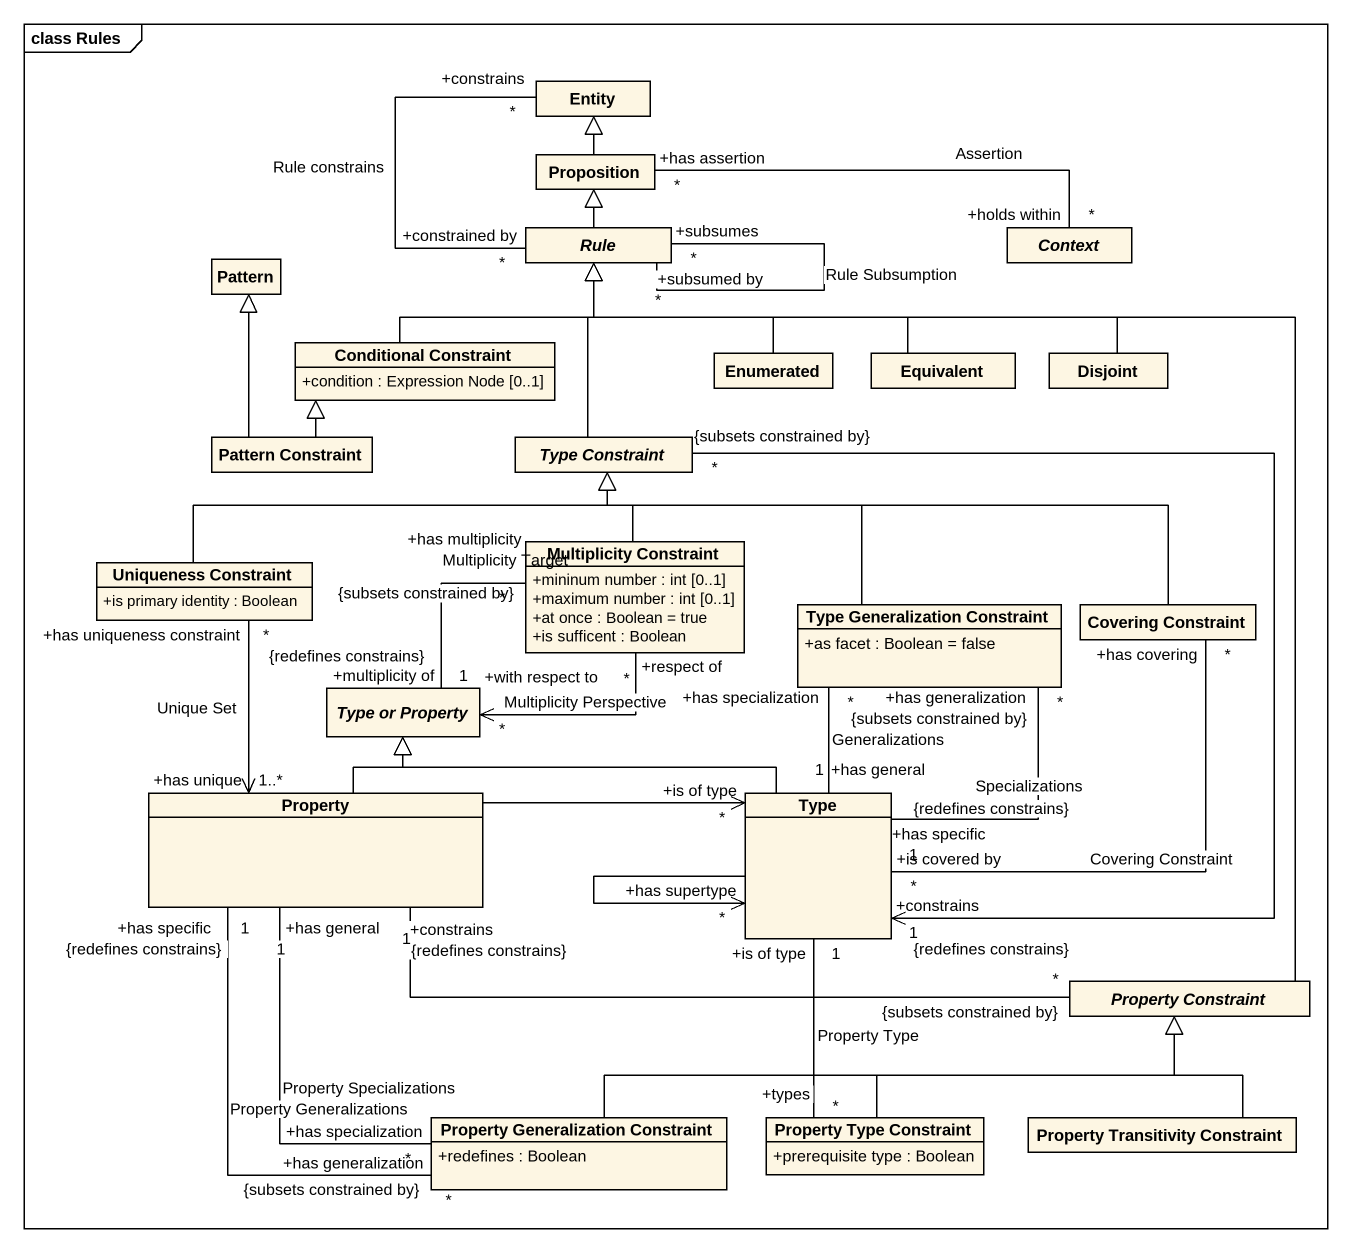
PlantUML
@startuml
mainframe class Rules
hide circle
hide empty members
skinparam classAttributeIconSize 0
class "Entity" as Entity_
class Proposition
abstract class Rule
abstract class Context
class Pattern
class "Conditional Constraint" as Conditional_Constraint {
  +condition : Expression Node [0..1]
}
class Enumerated
class Equivalent
class Disjoint
class "Pattern Constraint" as Pattern_Constraint
abstract class "Type Constraint" as Type_Constraint
class "Uniqueness Constraint" as Uniqueness_Constraint {
  +is primary identity : Boolean
}
class "Multiplicity Constraint" as Multiplicity_Constraint {
  +mininum number : int [0..1]
  +maximum number : int [0..1]
  +at once : Boolean = true
  +is sufficent : Boolean
}
class "Type Generalization Constraint" as Type_Generalization {
  +as facet : Boolean = false
}
class "Covering Constraint" as Covering_Constraint
abstract class "Type or Property" as Type_or_Property
class Property
class Type
abstract class "Property Constraint" as Property_Constraint
class "Property Generalization Constraint" as Property_Generalization {
  +redefines : Boolean
}
class "Property Type Constraint" as Property_Type_Constraint {
  +prerequisite type : Boolean
}
class "Property Transitivity Constraint" as Property_Transitivity
Proposition -up-|> Entity_
Rule "+constrained by\n*" -up- "+constrains\n*" Entity_ : Rule constrains
Rule -up-|> Proposition
Rule "+subsumed by\n*" -- "+subsumes\n*" Rule : Rule Subsumption
Context "+holds within\n*" -left- "+has assertion\n*" Proposition : Assertion
Conditional_Constraint -up-|> Rule
Enumerated -up-|> Rule
Equivalent -left-|> Rule
Disjoint -left-|> Rule
Pattern_Constraint -up-|> Pattern
Pattern_Constraint -up-|> Conditional_Constraint
Type_Constraint -up-|> Rule
Type_Constraint "*\n{subsets constrained by}" --> "+constrains\n1\n{redefines constrains}" Type
Uniqueness_Constraint -right-|> Type_Constraint
Uniqueness_Constraint "+has uniqueness constraint\n*" --> "+has unique\n1..*" Property : Unique Set
Multiplicity_Constraint -up-|> Type_Constraint
Multiplicity_Constraint "+has multiplicity\n*\n{subsets constrained by}" -left- "+multiplicity of\n1\n{redefines constrains}" Type_or_Property : Multiplicity Target
Multiplicity_Constraint "+respect of\n*" -left-> "+with respect to\n*" Type_or_Property : Multiplicity Perspective
Type_Generalization -left-|> Type_Constraint
Type_Generalization "+has generalization\n*\n{subsets constrained by}" -- "+has specific\n1\n{redefines constrains}" Type : Specializations
Type_Generalization "+has specialization\n*" -- "+has general\n1" Type : Generalizations
Covering_Constraint -left-|> Type_Constraint
Covering_Constraint "+has covering\n*" -- "+is covered by\n*" Type : Covering Constraint
Property -up-|> Type_or_Property
Property -right-> "+is of type\n*" Type
Type -left-|> Type_or_Property
Type --> "+has supertype\n*" Type
Property_Constraint -up-|> Rule
Property_Constraint "*\n{subsets constrained by}" -left- "+constrains\n1\n{redefines constrains}" Property
Property_Generalization "+has specialization\n*" -up- "+has general\n1" Property : Property Specializations
Property_Generalization "+has generalization\n*\n{subsets constrained by}" -up- "+has specific\n1\n{redefines constrains}" Property : Property Generalizations
Property_Generalization -right-|> Property_Constraint
Property_Type_Constraint "+types\n*" -up- "+is of type\n1" Type : Property Type
Property_Type_Constraint -right-|> Property_Constraint
Property_Transitivity -up-|> Property_Constraint
@enduml
